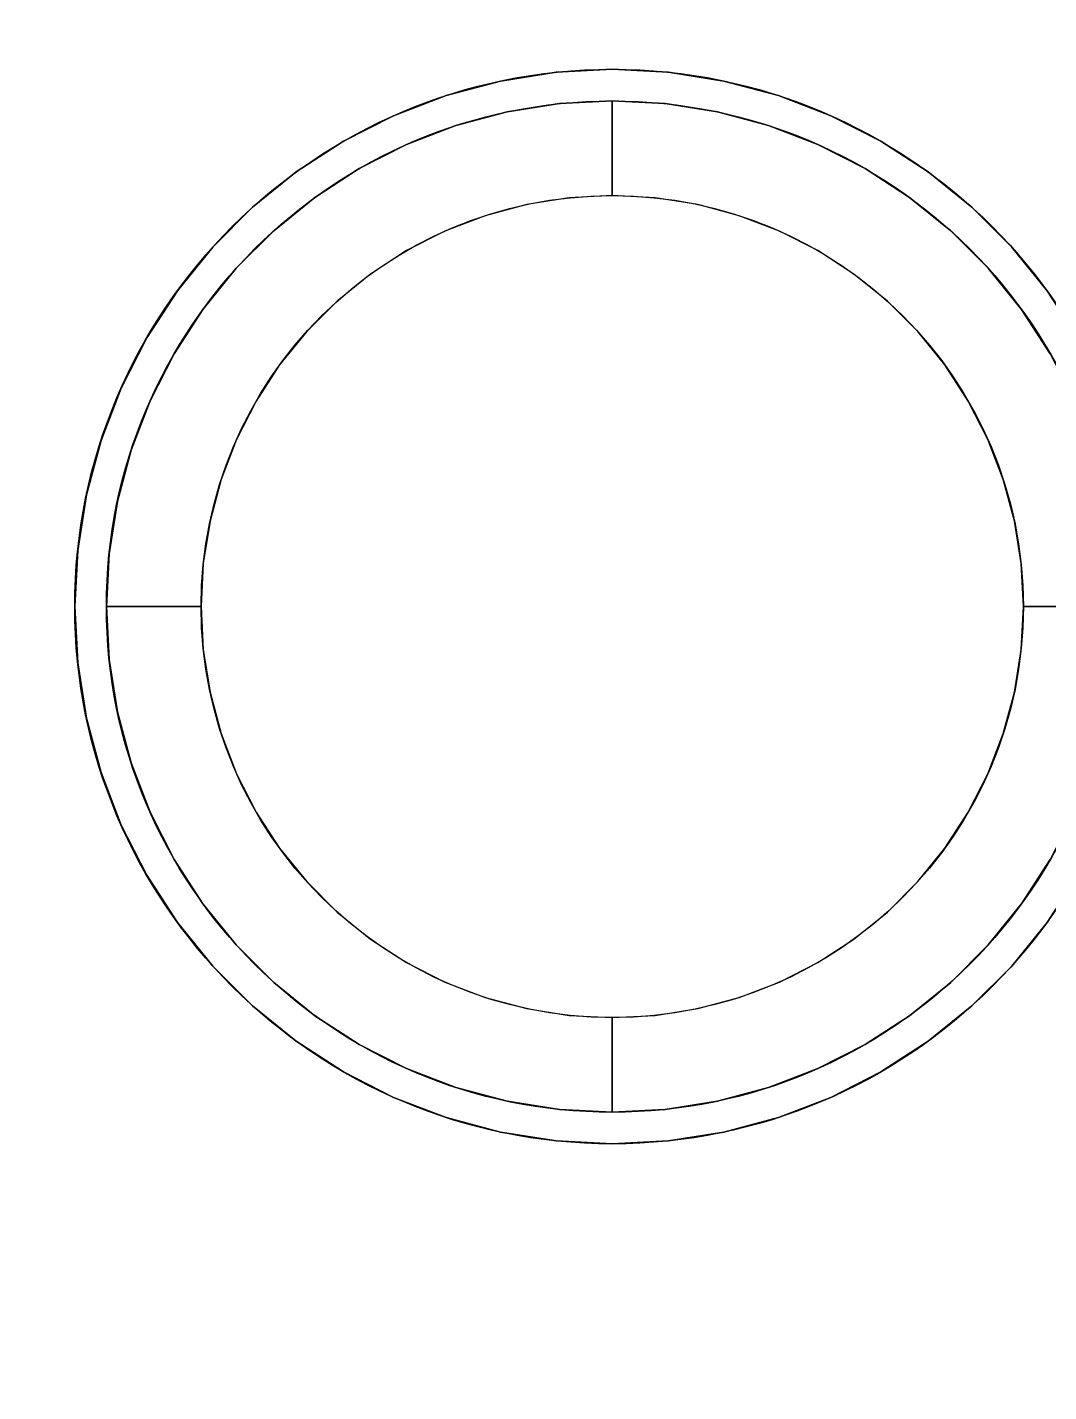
# Model space of a CAD drawing. Extents: x -19 to 904, y -1167 to 74.
# Drawn here: x 462.5 to 624, y -374.2 to -158.4 of the extents above; entities that cross this region are included whole.
import ezdxf

# ---------------------------------------------------------------- set-up
doc = ezdxf.new("R2010")
doc.units = 0
doc.layers.add('PQ_200_3D', color=1, linetype='Continuous')
doc.layers.add('PQ_204_2D', color=7, linetype='Continuous')

msp = doc.modelspace()

# ---------------------------------------------------------------- linework, layer by layer
at = {"layer": 'PQ_200_3D'}
for points in [[(210, -1120), (210, 0), (675, 0), (675, -1120)], [(210, -995, 65), (675, -995, 65), (675, 0, 65), (210, 0, 65)], [(177.5, -520, 1885), (707.5, -520, 1885), (707.5, -50, 1885), (177.5, -50, 1885)], [(538.37, -171.75, 1945), (538.37, -171.75, 1885), (546.64, -170.44, 1885), (546.64, -170.44, 1945)], [(546.64, -170.44, 1945), (546.64, -170.44, 1885), (555, -170, 1885), (555, -170, 1945)], [(555, -170, 1945), (555, -170, 1885), (563.36, -170.44, 1885), (563.36, -170.44, 1945)], [(563.36, -170.44, 1945), (563.36, -170.44, 1885), (571.63, -171.75, 1885), (571.63, -171.75, 1945)], [(530.28, -173.92, 1945), (530.28, -173.92, 1885), (538.37, -171.75, 1885), (538.37, -171.75, 1945)], [(571.63, -171.75, 1945), (571.63, -171.75, 1885), (579.72, -173.92, 1885), (579.72, -173.92, 1945)], [(522.46, -176.92, 1945), (522.46, -176.92, 1885), (530.28, -173.92, 1885), (530.28, -173.92, 1945)], [(579.72, -173.92, 1945), (579.72, -173.92, 1885), (587.54, -176.92, 1885), (587.54, -176.92, 1945)], [(515, -180.72, 1945), (515, -180.72, 1885), (522.46, -176.92, 1885), (522.46, -176.92, 1945)], [(587.54, -176.92, 1945), (587.54, -176.92, 1885), (595, -180.72, 1885), (595, -180.72, 1945)], [(507.98, -185.28, 1945), (507.98, -185.28, 1885), (515, -180.72, 1885), (515, -180.72, 1945)], [(595, -180.72, 1945), (595, -180.72, 1885), (602.02, -185.28, 1885), (602.02, -185.28, 1945)], [(501.47, -190.55, 1945), (501.47, -190.55, 1885), (507.98, -185.28, 1885), (507.98, -185.28, 1945)], [(602.02, -185.28, 1945), (602.02, -185.28, 1885), (608.53, -190.55, 1885), (608.53, -190.55, 1945)], [(495.55, -196.47, 1945), (495.55, -196.47, 1885), (501.47, -190.55, 1885), (501.47, -190.55, 1945)], [(608.53, -190.55, 1945), (608.53, -190.55, 1885), (614.45, -196.47, 1885), (614.45, -196.47, 1945)], [(490.28, -202.98, 1945), (490.28, -202.98, 1885), (495.55, -196.47, 1885), (495.55, -196.47, 1945)], [(614.45, -196.47, 1945), (614.45, -196.47, 1885), (619.72, -202.98, 1885), (619.72, -202.98, 1945)], [(485.72, -210, 1945), (485.72, -210, 1885), (490.28, -202.98, 1885), (490.28, -202.98, 1945)], [(619.72, -202.98, 1945), (619.72, -202.98, 1885), (624.28, -210, 1885), (624.28, -210, 1945)], [(481.92, -217.46, 1945), (481.92, -217.46, 1885), (485.72, -210, 1885), (485.72, -210, 1945)], [(478.92, -225.28, 1945), (478.92, -225.28, 1885), (481.92, -217.46, 1885), (481.92, -217.46, 1945)], [(476.75, -233.37, 1945), (476.75, -233.37, 1885), (478.92, -225.28, 1885), (478.92, -225.28, 1945)], [(475.44, -241.64, 1945), (475.44, -241.64, 1885), (476.75, -233.37, 1885), (476.75, -233.37, 1945)], [(475, -250, 1945), (475, -250, 1885), (475.44, -241.64, 1885), (475.44, -241.64, 1945)], [(475.44, -258.36, 1945), (475.44, -258.36, 1885), (475, -250, 1885), (475, -250, 1945)], [(476.75, -266.63, 1945), (476.75, -266.63, 1885), (475.44, -258.36, 1885), (475.44, -258.36, 1945)], [(478.92, -274.72, 1945), (478.92, -274.72, 1885), (476.75, -266.63, 1885), (476.75, -266.63, 1945)], [(481.92, -282.54, 1945), (481.92, -282.54, 1885), (478.92, -274.72, 1885), (478.92, -274.72, 1945)], [(485.72, -290, 1945), (485.72, -290, 1885), (481.92, -282.54, 1885), (481.92, -282.54, 1945)], [(490.28, -297.02, 1945), (490.28, -297.02, 1885), (485.72, -290, 1885), (485.72, -290, 1945)], [(624.28, -290, 1945), (624.28, -290, 1885), (619.72, -297.02, 1885), (619.72, -297.02, 1945)], [(495.55, -303.53, 1945), (495.55, -303.53, 1885), (490.28, -297.02, 1885), (490.28, -297.02, 1945)], [(619.72, -297.02, 1945), (619.72, -297.02, 1885), (614.45, -303.53, 1885), (614.45, -303.53, 1945)], [(501.47, -309.45, 1945), (501.47, -309.45, 1885), (495.55, -303.53, 1885), (495.55, -303.53, 1945)], [(614.45, -303.53, 1945), (614.45, -303.53, 1885), (608.53, -309.45, 1885), (608.53, -309.45, 1945)], [(507.98, -314.72, 1945), (507.98, -314.72, 1885), (501.47, -309.45, 1885), (501.47, -309.45, 1945)], [(608.53, -309.45, 1945), (608.53, -309.45, 1885), (602.02, -314.72, 1885), (602.02, -314.72, 1945)], [(515, -319.28, 1945), (515, -319.28, 1885), (507.98, -314.72, 1885), (507.98, -314.72, 1945)], [(602.02, -314.72, 1945), (602.02, -314.72, 1885), (595, -319.28, 1885), (595, -319.28, 1945)], [(522.46, -323.08, 1945), (522.46, -323.08, 1885), (515, -319.28, 1885), (515, -319.28, 1945)], [(595, -319.28, 1945), (595, -319.28, 1885), (587.54, -323.08, 1885), (587.54, -323.08, 1945)], [(530.28, -326.08, 1945), (530.28, -326.08, 1885), (522.46, -323.08, 1885), (522.46, -323.08, 1945)], [(587.54, -323.08, 1945), (587.54, -323.08, 1885), (579.72, -326.08, 1885), (579.72, -326.08, 1945)], [(538.37, -328.25, 1945), (538.37, -328.25, 1885), (530.28, -326.08, 1885), (530.28, -326.08, 1945)], [(579.72, -326.08, 1945), (579.72, -326.08, 1885), (571.63, -328.25, 1885), (571.63, -328.25, 1945)], [(546.64, -329.56, 1945), (546.64, -329.56, 1885), (538.37, -328.25, 1885), (538.37, -328.25, 1945)], [(555, -330, 1945), (555, -330, 1885), (546.64, -329.56, 1885), (546.64, -329.56, 1945)], [(563.36, -329.56, 1945), (563.36, -329.56, 1885), (555, -330, 1885), (555, -330, 1945)], [(571.63, -328.25, 1945), (571.63, -328.25, 1885), (563.36, -329.56, 1885), (563.36, -329.56, 1945)]]:
    msp.add_3dface(points, dxfattribs=at)
for points, invisible_edges in [([(177.5, -520, 1625), (707.5, -520, 1625), (707.5, -50, 1625), (177.5, -50, 1625)], 1), ([(538.37, -171.75, 1955), (537.33, -166.86, 1955), (546.12, -165.47, 1955), (546.64, -170.44, 1955)], 15), ([(537.33, -166.86, 1955), (537.33, -166.86, 1945), (546.12, -165.47, 1945), (546.12, -165.47, 1955)], 5), ([(537.33, -166.86, 1945), (538.37, -171.75, 1945), (546.64, -170.44, 1945), (546.12, -165.47, 1945)], 15), ([(546.64, -170.44, 1955), (546.12, -165.47, 1955), (555, -165, 1955), (555, -170, 1955)], 15), ([(546.12, -165.47, 1955), (546.12, -165.47, 1945), (555, -165, 1945), (555, -165, 1955)], 1), ([(546.12, -165.47, 1945), (546.64, -170.44, 1945), (555, -170, 1945), (555, -165, 1945)], 15), ([(555, -170, 1955), (555, -165, 1955), (563.88, -165.47, 1955), (563.36, -170.44, 1955)], 15), ([(555, -165, 1955), (555, -165, 1945), (563.88, -165.47, 1945), (563.88, -165.47, 1955)], 4), ([(555, -165, 1945), (555, -170, 1945), (563.36, -170.44, 1945), (563.88, -165.47, 1945)], 15), ([(563.36, -170.44, 1955), (563.88, -165.47, 1955), (572.67, -166.86, 1955), (571.63, -171.75, 1955)], 15), ([(563.88, -165.47, 1945), (563.36, -170.44, 1945), (571.63, -171.75, 1945), (572.67, -166.86, 1945)], 15), ([(563.88, -165.47, 1955), (563.88, -165.47, 1945), (572.67, -166.86, 1945), (572.67, -166.86, 1955)], 5), ([(530.28, -173.92, 1955), (528.73, -169.16, 1955), (537.33, -166.86, 1955), (538.37, -171.75, 1955)], 15), ([(528.73, -169.16, 1955), (528.73, -169.16, 1945), (537.33, -166.86, 1945), (537.33, -166.86, 1955)], 5), ([(528.73, -169.16, 1945), (530.28, -173.92, 1945), (538.37, -171.75, 1945), (537.33, -166.86, 1945)], 15), ([(571.63, -171.75, 1955), (572.67, -166.86, 1955), (581.27, -169.16, 1955), (579.72, -173.92, 1955)], 15), ([(572.67, -166.86, 1945), (571.63, -171.75, 1945), (579.72, -173.92, 1945), (581.27, -169.16, 1945)], 15), ([(572.67, -166.86, 1955), (572.67, -166.86, 1945), (581.27, -169.16, 1945), (581.27, -169.16, 1955)], 5), ([(522.46, -176.92, 1955), (520.43, -172.35, 1955), (528.73, -169.16, 1955), (530.28, -173.92, 1955)], 15), ([(520.43, -172.35, 1955), (520.43, -172.35, 1945), (528.73, -169.16, 1945), (528.73, -169.16, 1955)], 5), ([(520.43, -172.35, 1945), (522.46, -176.92, 1945), (530.28, -173.92, 1945), (528.73, -169.16, 1945)], 15), ([(541.48, -186.4, 2025), (538.37, -171.75, 1995), (546.64, -170.44, 1995), (548.2, -185.33, 2025)], 5), ([(538.37, -171.75, 1995), (538.37, -171.75, 1955), (546.64, -170.44, 1955), (546.64, -170.44, 1995)], 5), ([(538.37, -171.75, 1885), (555, -250, 1885), (555, -250, 1885), (546.64, -170.44, 1885)], 15), ([(548.2, -185.33, 2025), (546.64, -170.44, 1995), (555, -170, 1995), (555, -184.98, 2025)], 1), ([(546.64, -170.44, 1995), (546.64, -170.44, 1955), (555, -170, 1955), (555, -170, 1995)], 1), ([(546.64, -170.44, 1885), (555, -250, 1885), (555, -250, 1885), (555, -170, 1885)], 15), ([(555, -184.98, 2025), (555, -170, 1995), (563.36, -170.44, 1995), (561.8, -185.33, 2025)], 4), ([(555, -170, 1995), (555, -170, 1955), (563.36, -170.44, 1955), (563.36, -170.44, 1995)], 4), ([(555, -170, 1885), (555, -250, 1885), (555, -250, 1885), (563.36, -170.44, 1885)], 15), ([(563.36, -170.44, 1885), (555, -250, 1885), (555, -250, 1885), (571.63, -171.75, 1885)], 15), ([(561.8, -185.33, 2025), (563.36, -170.44, 1995), (571.63, -171.75, 1995), (568.52, -186.4, 2025)], 5), ([(563.36, -170.44, 1995), (563.36, -170.44, 1955), (571.63, -171.75, 1955), (571.63, -171.75, 1995)], 5), ([(579.72, -173.92, 1955), (581.27, -169.16, 1955), (589.57, -172.35, 1955), (587.54, -176.92, 1955)], 15), ([(581.27, -169.16, 1945), (579.72, -173.92, 1945), (587.54, -176.92, 1945), (589.57, -172.35, 1945)], 15), ([(581.27, -169.16, 1955), (581.27, -169.16, 1945), (589.57, -172.35, 1945), (589.57, -172.35, 1955)], 5), ([(515, -180.72, 1955), (512.5, -176.39, 1955), (520.43, -172.35, 1955), (522.46, -176.92, 1955)], 15), ([(512.5, -176.39, 1955), (512.5, -176.39, 1945), (520.43, -172.35, 1945), (520.43, -172.35, 1955)], 5), ([(512.5, -176.39, 1945), (515, -180.72, 1945), (522.46, -176.92, 1945), (520.43, -172.35, 1945)], 15), ([(534.91, -188.16, 2025), (530.28, -173.92, 1995), (538.37, -171.75, 1995), (541.48, -186.4, 2025)], 5), ([(530.28, -173.92, 1995), (530.28, -173.92, 1955), (538.37, -171.75, 1955), (538.37, -171.75, 1995)], 5), ([(530.28, -173.92, 1885), (555, -250, 1885), (555, -250, 1885), (538.37, -171.75, 1885)], 15), ([(571.63, -171.75, 1885), (555, -250, 1885), (555, -250, 1885), (579.72, -173.92, 1885)], 15), ([(568.52, -186.4, 2025), (571.63, -171.75, 1995), (579.72, -173.92, 1995), (575.09, -188.16, 2025)], 5), ([(571.63, -171.75, 1995), (571.63, -171.75, 1955), (579.72, -173.92, 1955), (579.72, -173.92, 1995)], 5), ([(587.54, -176.92, 1955), (589.57, -172.35, 1955), (597.5, -176.39, 1955), (595, -180.72, 1955)], 15), ([(589.57, -172.35, 1945), (587.54, -176.92, 1945), (595, -180.72, 1945), (597.5, -176.39, 1945)], 15), ([(589.57, -172.35, 1955), (589.57, -172.35, 1945), (597.5, -176.39, 1945), (597.5, -176.39, 1955)], 5), ([(528.55, -190.6, 2025), (522.46, -176.92, 1995), (530.28, -173.92, 1995), (534.91, -188.16, 2025)], 5), ([(522.46, -176.92, 1995), (522.46, -176.92, 1955), (530.28, -173.92, 1955), (530.28, -173.92, 1995)], 5), ([(522.46, -176.92, 1885), (555, -250, 1885), (555, -250, 1885), (530.28, -173.92, 1885)], 15), ([(579.72, -173.92, 1885), (555, -250, 1885), (555, -250, 1885), (587.54, -176.92, 1885)], 15), ([(575.09, -188.16, 2025), (579.72, -173.92, 1995), (587.54, -176.92, 1995), (581.45, -190.6, 2025)], 5), ([(579.72, -173.92, 1995), (579.72, -173.92, 1955), (587.54, -176.92, 1955), (587.54, -176.92, 1995)], 5), ([(507.98, -185.28, 1955), (505.04, -181.23, 1955), (512.5, -176.39, 1955), (515, -180.72, 1955)], 15), ([(505.04, -181.23, 1955), (505.04, -181.23, 1945), (512.5, -176.39, 1945), (512.5, -176.39, 1955)], 5), ([(505.04, -181.23, 1945), (507.98, -185.28, 1945), (515, -180.72, 1945), (512.5, -176.39, 1945)], 15), ([(522.49, -193.69, 2025), (515, -180.72, 1995), (522.46, -176.92, 1995), (528.55, -190.6, 2025)], 5), ([(515, -180.72, 1995), (515, -180.72, 1955), (522.46, -176.92, 1955), (522.46, -176.92, 1995)], 5), ([(515, -180.72, 1885), (555, -250, 1885), (555, -250, 1885), (522.46, -176.92, 1885)], 15), ([(587.54, -176.92, 1885), (555, -250, 1885), (555, -250, 1885), (595, -180.72, 1885)], 15), ([(581.45, -190.6, 2025), (587.54, -176.92, 1995), (595, -180.72, 1995), (587.51, -193.69, 2025)], 5), ([(587.54, -176.92, 1995), (587.54, -176.92, 1955), (595, -180.72, 1955), (595, -180.72, 1995)], 5), ([(595, -180.72, 1955), (597.5, -176.39, 1955), (604.96, -181.23, 1955), (602.02, -185.28, 1955)], 15), ([(597.5, -176.39, 1945), (595, -180.72, 1945), (602.02, -185.28, 1945), (604.96, -181.23, 1945)], 15), ([(597.5, -176.39, 1955), (597.5, -176.39, 1945), (604.96, -181.23, 1945), (604.96, -181.23, 1955)], 5), ([(501.47, -190.55, 1955), (498.12, -186.83, 1955), (505.04, -181.23, 1955), (507.98, -185.28, 1955)], 15), ([(498.12, -186.83, 1955), (498.12, -186.83, 1945), (505.04, -181.23, 1945), (505.04, -181.23, 1955)], 5), ([(498.12, -186.83, 1945), (501.47, -190.55, 1945), (507.98, -185.28, 1945), (505.04, -181.23, 1945)], 15), ([(516.78, -197.4, 2025), (507.98, -185.28, 1995), (515, -180.72, 1995), (522.49, -193.69, 2025)], 5), ([(507.98, -185.28, 1995), (507.98, -185.28, 1955), (515, -180.72, 1955), (515, -180.72, 1995)], 5), ([(507.98, -185.28, 1885), (555, -250, 1885), (555, -250, 1885), (515, -180.72, 1885)], 15), ([(595, -180.72, 1885), (555, -250, 1885), (555, -250, 1885), (602.02, -185.28, 1885)], 15), ([(587.51, -193.69, 2025), (595, -180.72, 1995), (602.02, -185.28, 1995), (593.22, -197.4, 2025)], 5), ([(595, -180.72, 1995), (595, -180.72, 1955), (602.02, -185.28, 1955), (602.02, -185.28, 1995)], 5), ([(602.02, -185.28, 1955), (604.96, -181.23, 1955), (611.88, -186.83, 1955), (608.53, -190.55, 1955)], 15), ([(604.96, -181.23, 1945), (602.02, -185.28, 1945), (608.53, -190.55, 1945), (611.88, -186.83, 1945)], 15), ([(604.96, -181.23, 1955), (604.96, -181.23, 1945), (611.88, -186.83, 1945), (611.88, -186.83, 1955)], 5), ([(511.49, -201.68, 2025), (501.47, -190.55, 1995), (507.98, -185.28, 1995), (516.78, -197.4, 2025)], 5), ([(501.47, -190.55, 1995), (501.47, -190.55, 1955), (507.98, -185.28, 1955), (507.98, -185.28, 1995)], 5), ([(501.47, -190.55, 1885), (555, -250, 1885), (555, -250, 1885), (507.98, -185.28, 1885)], 15), ([(555, -250, 2025), (541.48, -186.4, 2025), (548.2, -185.33, 2025), (555, -250, 2025)], 15), ([(555, -250, 2025), (548.2, -185.33, 2025), (555, -184.98, 2025), (555, -250, 2025)], 15), ([(555, -250, 2025), (555, -184.98, 2025), (561.8, -185.33, 2025), (555, -250, 2025)], 15), ([(602.02, -185.28, 1885), (555, -250, 1885), (555, -250, 1885), (608.53, -190.55, 1885)], 15), ([(555, -250, 2025), (561.8, -185.33, 2025), (568.52, -186.4, 2025), (555, -250, 2025)], 15), ([(593.22, -197.4, 2025), (602.02, -185.28, 1995), (608.53, -190.55, 1995), (598.51, -201.68, 2025)], 5), ([(602.02, -185.28, 1995), (602.02, -185.28, 1955), (608.53, -190.55, 1955), (608.53, -190.55, 1995)], 5), ([(495.55, -196.47, 1955), (491.83, -193.12, 1955), (498.12, -186.83, 1955), (501.47, -190.55, 1955)], 15), ([(491.83, -193.12, 1955), (491.83, -193.12, 1945), (498.12, -186.83, 1945), (498.12, -186.83, 1955)], 5), ([(491.83, -193.12, 1945), (495.55, -196.47, 1945), (501.47, -190.55, 1945), (498.12, -186.83, 1945)], 15), ([(555, -250, 2025), (534.91, -188.16, 2025), (541.48, -186.4, 2025), (555, -250, 2025)], 15), ([(555, -250, 2025), (568.52, -186.4, 2025), (575.09, -188.16, 2025), (555, -250, 2025)], 15), ([(608.53, -190.55, 1955), (611.88, -186.83, 1955), (618.17, -193.12, 1955), (614.45, -196.47, 1955)], 15), ([(611.88, -186.83, 1945), (608.53, -190.55, 1945), (614.45, -196.47, 1945), (618.17, -193.12, 1945)], 15), ([(611.88, -186.83, 1955), (611.88, -186.83, 1945), (618.17, -193.12, 1945), (618.17, -193.12, 1955)], 5), ([(555, -250, 2025), (528.55, -190.6, 2025), (534.91, -188.16, 2025), (555, -250, 2025)], 15), ([(555, -250, 2025), (575.09, -188.16, 2025), (581.45, -190.6, 2025), (555, -250, 2025)], 15), ([(506.68, -206.49, 2025), (495.55, -196.47, 1995), (501.47, -190.55, 1995), (511.49, -201.68, 2025)], 5), ([(495.55, -196.47, 1995), (495.55, -196.47, 1955), (501.47, -190.55, 1955), (501.47, -190.55, 1995)], 5), ([(495.55, -196.47, 1885), (555, -250, 1885), (555, -250, 1885), (501.47, -190.55, 1885)], 15), ([(555, -250, 2025), (522.49, -193.69, 2025), (528.55, -190.6, 2025), (555, -250, 2025)], 15), ([(608.53, -190.55, 1885), (555, -250, 1885), (555, -250, 1885), (614.45, -196.47, 1885)], 15), ([(555, -250, 2025), (581.45, -190.6, 2025), (587.51, -193.69, 2025), (555, -250, 2025)], 15), ([(598.51, -201.68, 2025), (608.53, -190.55, 1995), (614.45, -196.47, 1995), (603.32, -206.49, 2025)], 5), ([(608.53, -190.55, 1995), (608.53, -190.55, 1955), (614.45, -196.47, 1955), (614.45, -196.47, 1995)], 5), ([(490.28, -202.98, 1955), (486.23, -200.04, 1955), (491.83, -193.12, 1955), (495.55, -196.47, 1955)], 15), ([(486.23, -200.04, 1955), (486.23, -200.04, 1945), (491.83, -193.12, 1945), (491.83, -193.12, 1955)], 5), ([(486.23, -200.04, 1945), (490.28, -202.98, 1945), (495.55, -196.47, 1945), (491.83, -193.12, 1945)], 15), ([(555, -250, 2025), (516.78, -197.4, 2025), (522.49, -193.69, 2025), (555, -250, 2025)], 15), ([(555, -250, 2025), (587.51, -193.69, 2025), (593.22, -197.4, 2025), (555, -250, 2025)], 15), ([(614.45, -196.47, 1955), (618.17, -193.12, 1955), (623.77, -200.04, 1955), (619.72, -202.98, 1955)], 15), ([(618.17, -193.12, 1945), (614.45, -196.47, 1945), (619.72, -202.98, 1945), (623.77, -200.04, 1945)], 15), ([(618.17, -193.12, 1955), (618.17, -193.12, 1945), (623.77, -200.04, 1945), (623.77, -200.04, 1955)], 5), ([(502.4, -211.78, 2025), (490.28, -202.98, 1995), (495.55, -196.47, 1995), (506.68, -206.49, 2025)], 5), ([(490.28, -202.98, 1995), (490.28, -202.98, 1955), (495.55, -196.47, 1955), (495.55, -196.47, 1995)], 5), ([(490.28, -202.98, 1885), (555, -250, 1885), (555, -250, 1885), (495.55, -196.47, 1885)], 15), ([(555, -250, 2025), (511.49, -201.68, 2025), (516.78, -197.4, 2025), (555, -250, 2025)], 15), ([(614.45, -196.47, 1885), (555, -250, 1885), (555, -250, 1885), (619.72, -202.98, 1885)], 15), ([(555, -250, 2025), (593.22, -197.4, 2025), (598.51, -201.68, 2025), (555, -250, 2025)], 15), ([(603.32, -206.49, 2025), (614.45, -196.47, 1995), (619.72, -202.98, 1995), (607.6, -211.78, 2025)], 5), ([(614.45, -196.47, 1995), (614.45, -196.47, 1955), (619.72, -202.98, 1955), (619.72, -202.98, 1995)], 5), ([(485.72, -210, 1955), (481.39, -207.5, 1955), (486.23, -200.04, 1955), (490.28, -202.98, 1955)], 15), ([(481.39, -207.5, 1955), (481.39, -207.5, 1945), (486.23, -200.04, 1945), (486.23, -200.04, 1955)], 5), ([(481.39, -207.5, 1945), (485.72, -210, 1945), (490.28, -202.98, 1945), (486.23, -200.04, 1945)], 15), ([(619.72, -202.98, 1955), (623.77, -200.04, 1955), (628.61, -207.5, 1955), (624.28, -210, 1955)], 15), ([(623.77, -200.04, 1945), (619.72, -202.98, 1945), (624.28, -210, 1945), (628.61, -207.5, 1945)], 15), ([(623.77, -200.04, 1955), (623.77, -200.04, 1945), (628.61, -207.5, 1945), (628.61, -207.5, 1955)], 5), ([(555, -250, 2025), (506.68, -206.49, 2025), (511.49, -201.68, 2025), (555, -250, 2025)], 15), ([(555, -250, 2025), (598.51, -201.68, 2025), (603.32, -206.49, 2025), (555, -250, 2025)], 15), ([(498.69, -217.49, 2025), (485.72, -210, 1995), (490.28, -202.98, 1995), (502.4, -211.78, 2025)], 5), ([(485.72, -210, 1995), (485.72, -210, 1955), (490.28, -202.98, 1955), (490.28, -202.98, 1995)], 5), ([(485.72, -210, 1885), (555, -250, 1885), (555, -250, 1885), (490.28, -202.98, 1885)], 15), ([(619.72, -202.98, 1885), (555, -250, 1885), (555, -250, 1885), (624.28, -210, 1885)], 15), ([(607.6, -211.78, 2025), (619.72, -202.98, 1995), (624.28, -210, 1995), (611.31, -217.49, 2025)], 5), ([(619.72, -202.98, 1995), (619.72, -202.98, 1955), (624.28, -210, 1955), (624.28, -210, 1995)], 5), ([(555, -250, 2025), (502.4, -211.78, 2025), (506.68, -206.49, 2025), (555, -250, 2025)], 15), ([(555, -250, 2025), (603.32, -206.49, 2025), (607.6, -211.78, 2025), (555, -250, 2025)], 15), ([(481.92, -217.46, 1955), (477.35, -215.43, 1955), (481.39, -207.5, 1955), (485.72, -210, 1955)], 15), ([(477.35, -215.43, 1955), (477.35, -215.43, 1945), (481.39, -207.5, 1945), (481.39, -207.5, 1955)], 5), ([(477.35, -215.43, 1945), (481.92, -217.46, 1945), (485.72, -210, 1945), (481.39, -207.5, 1945)], 15), ([(495.6, -223.55, 2025), (481.92, -217.46, 1995), (485.72, -210, 1995), (498.69, -217.49, 2025)], 5), ([(481.92, -217.46, 1995), (481.92, -217.46, 1955), (485.72, -210, 1955), (485.72, -210, 1995)], 5), ([(481.92, -217.46, 1885), (555, -250, 1885), (555, -250, 1885), (485.72, -210, 1885)], 15), ([(624.28, -210, 1885), (555, -250, 1885), (555, -250, 1885), (628.08, -217.46, 1885)], 15), ([(611.31, -217.49, 2025), (624.28, -210, 1995), (628.08, -217.46, 1995), (614.4, -223.55, 2025)], 5), ([(555, -250, 2025), (498.69, -217.49, 2025), (502.4, -211.78, 2025), (555, -250, 2025)], 15), ([(555, -250, 2025), (607.6, -211.78, 2025), (611.31, -217.49, 2025), (555, -250, 2025)], 15), ([(478.92, -225.28, 1955), (474.16, -223.73, 1955), (477.35, -215.43, 1955), (481.92, -217.46, 1955)], 15), ([(474.16, -223.73, 1955), (474.16, -223.73, 1945), (477.35, -215.43, 1945), (477.35, -215.43, 1955)], 5), ([(474.16, -223.73, 1945), (478.92, -225.28, 1945), (481.92, -217.46, 1945), (477.35, -215.43, 1945)], 15), ([(493.16, -229.91, 2025), (478.92, -225.28, 1995), (481.92, -217.46, 1995), (495.6, -223.55, 2025)], 5), ([(478.92, -225.28, 1995), (478.92, -225.28, 1955), (481.92, -217.46, 1955), (481.92, -217.46, 1995)], 5), ([(478.92, -225.28, 1885), (555, -250, 1885), (555, -250, 1885), (481.92, -217.46, 1885)], 15), ([(555, -250, 2025), (495.6, -223.55, 2025), (498.69, -217.49, 2025), (555, -250, 2025)], 15), ([(628.08, -217.46, 1885), (555, -250, 1885), (555, -250, 1885), (631.08, -225.28, 1885)], 15), ([(555, -250, 2025), (611.31, -217.49, 2025), (614.4, -223.55, 2025), (555, -250, 2025)], 15), ([(614.4, -223.55, 2025), (628.08, -217.46, 1995), (631.08, -225.28, 1995), (616.84, -229.91, 2025)], 5), ([(476.75, -233.37, 1955), (471.86, -232.33, 1955), (474.16, -223.73, 1955), (478.92, -225.28, 1955)], 15), ([(471.86, -232.33, 1955), (471.86, -232.33, 1945), (474.16, -223.73, 1945), (474.16, -223.73, 1955)], 5), ([(471.86, -232.33, 1945), (476.75, -233.37, 1945), (478.92, -225.28, 1945), (474.16, -223.73, 1945)], 15), ([(555, -250, 2025), (493.16, -229.91, 2025), (495.6, -223.55, 2025), (555, -250, 2025)], 15), ([(555, -250, 2025), (614.4, -223.55, 2025), (616.84, -229.91, 2025), (555, -250, 2025)], 15), ([(491.4, -236.48, 2025), (476.75, -233.37, 1995), (478.92, -225.28, 1995), (493.16, -229.91, 2025)], 5), ([(476.75, -233.37, 1995), (476.75, -233.37, 1955), (478.92, -225.28, 1955), (478.92, -225.28, 1995)], 5), ([(476.75, -233.37, 1885), (555, -250, 1885), (555, -250, 1885), (478.92, -225.28, 1885)], 15), ([(631.08, -225.28, 1885), (555, -250, 1885), (555, -250, 1885), (633.25, -233.37, 1885)], 15), ([(616.84, -229.91, 2025), (631.08, -225.28, 1995), (633.25, -233.37, 1995), (618.6, -236.48, 2025)], 5), ([(555, -250, 2025), (491.4, -236.48, 2025), (493.16, -229.91, 2025), (555, -250, 2025)], 15), ([(555, -250, 2025), (616.84, -229.91, 2025), (618.6, -236.48, 2025), (555, -250, 2025)], 15), ([(475.44, -241.64, 1955), (470.47, -241.12, 1955), (471.86, -232.33, 1955), (476.75, -233.37, 1955)], 15), ([(470.47, -241.12, 1955), (470.47, -241.12, 1945), (471.86, -232.33, 1945), (471.86, -232.33, 1955)], 5), ([(470.47, -241.12, 1945), (475.44, -241.64, 1945), (476.75, -233.37, 1945), (471.86, -232.33, 1945)], 15), ([(490.33, -243.2, 2025), (475.44, -241.64, 1995), (476.75, -233.37, 1995), (491.4, -236.48, 2025)], 5), ([(475.44, -241.64, 1995), (475.44, -241.64, 1955), (476.75, -233.37, 1955), (476.75, -233.37, 1995)], 5), ([(475.44, -241.64, 1885), (555, -250, 1885), (555, -250, 1885), (476.75, -233.37, 1885)], 15), ([(633.25, -233.37, 1885), (555, -250, 1885), (555, -250, 1885), (634.56, -241.64, 1885)], 15), ([(618.6, -236.48, 2025), (633.25, -233.37, 1995), (634.56, -241.64, 1995), (619.67, -243.2, 2025)], 5), ([(555, -250, 2025), (490.33, -243.2, 2025), (491.4, -236.48, 2025), (555, -250, 2025)], 15), ([(555, -250, 2025), (618.6, -236.48, 2025), (619.67, -243.2, 2025), (555, -250, 2025)], 15), ([(475, -250, 1955), (470, -250, 1955), (470.47, -241.12, 1955), (475.44, -241.64, 1955)], 15), ([(470, -250, 1955), (470, -250, 1945), (470.47, -241.12, 1945), (470.47, -241.12, 1955)], 4), ([(470, -250, 1945), (475, -250, 1945), (475.44, -241.64, 1945), (470.47, -241.12, 1945)], 15), ([(489.98, -250, 2025), (475, -250, 1995), (475.44, -241.64, 1995), (490.33, -243.2, 2025)], 4), ([(475, -250, 1995), (475, -250, 1955), (475.44, -241.64, 1955), (475.44, -241.64, 1995)], 4), ([(475, -250, 1885), (555, -250, 1885), (555, -250, 1885), (475.44, -241.64, 1885)], 15), ([(634.56, -241.64, 1885), (555, -250, 1885), (555, -250, 1885), (635, -250, 1885)], 15), ([(619.67, -243.2, 2025), (634.56, -241.64, 1995), (635, -250, 1995), (620.02, -250, 2025)], 1), ([(555, -250, 2025), (489.98, -250, 2025), (490.33, -243.2, 2025), (555, -250, 2025)], 15), ([(555, -250, 2025), (619.67, -243.2, 2025), (620.02, -250, 2025), (555, -250, 2025)], 15), ([(475.44, -258.36, 1955), (470.47, -258.88, 1955), (470, -250, 1955), (475, -250, 1955)], 15), ([(470.47, -258.88, 1955), (470.47, -258.88, 1945), (470, -250, 1945), (470, -250, 1955)], 1), ([(470.47, -258.88, 1945), (475.44, -258.36, 1945), (475, -250, 1945), (470, -250, 1945)], 15), ([(490.33, -256.8, 2025), (475.44, -258.36, 1995), (475, -250, 1995), (489.98, -250, 2025)], 1), ([(475.44, -258.36, 1995), (475.44, -258.36, 1955), (475, -250, 1955), (475, -250, 1995)], 1), ([(475.44, -258.36, 1885), (555, -250, 1885), (555, -250, 1885), (475, -250, 1885)], 15), ([(476.75, -266.63, 1885), (555, -250, 1885), (555, -250, 1885), (475.44, -258.36, 1885)], 15), ([(478.92, -274.72, 1885), (555, -250, 1885), (555, -250, 1885), (476.75, -266.63, 1885)], 15), ([(481.92, -282.54, 1885), (555, -250, 1885), (555, -250, 1885), (478.92, -274.72, 1885)], 15), ([(485.72, -290, 1885), (555, -250, 1885), (555, -250, 1885), (481.92, -282.54, 1885)], 15), ([(490.28, -297.02, 1885), (555, -250, 1885), (555, -250, 1885), (485.72, -290, 1885)], 15), ([(555, -250, 2025), (490.33, -256.8, 2025), (489.98, -250, 2025), (555, -250, 2025)], 15), ([(495.55, -303.53, 1885), (555, -250, 1885), (555, -250, 1885), (490.28, -297.02, 1885)], 15), ([(555, -250, 2025), (491.4, -263.52, 2025), (490.33, -256.8, 2025), (555, -250, 2025)], 15), ([(555, -250, 2025), (493.16, -270.09, 2025), (491.4, -263.52, 2025), (555, -250, 2025)], 15), ([(555, -250, 2025), (495.6, -276.45, 2025), (493.16, -270.09, 2025), (555, -250, 2025)], 15), ([(501.47, -309.45, 1885), (555, -250, 1885), (555, -250, 1885), (495.55, -303.53, 1885)], 15), ([(555, -250, 2025), (498.69, -282.51, 2025), (495.6, -276.45, 2025), (555, -250, 2025)], 15), ([(555, -250, 2025), (502.4, -288.22, 2025), (498.69, -282.51, 2025), (555, -250, 2025)], 15), ([(507.98, -314.72, 1885), (555, -250, 1885), (555, -250, 1885), (501.47, -309.45, 1885)], 15), ([(555, -250, 2025), (506.68, -293.51, 2025), (502.4, -288.22, 2025), (555, -250, 2025)], 15), ([(555, -250, 2025), (511.49, -298.32, 2025), (506.68, -293.51, 2025), (555, -250, 2025)], 15), ([(515, -319.28, 1885), (555, -250, 1885), (555, -250, 1885), (507.98, -314.72, 1885)], 15), ([(555, -250, 2025), (516.78, -302.6, 2025), (511.49, -298.32, 2025), (555, -250, 2025)], 15), ([(522.46, -323.08, 1885), (555, -250, 1885), (555, -250, 1885), (515, -319.28, 1885)], 15), ([(555, -250, 2025), (522.49, -306.31, 2025), (516.78, -302.6, 2025), (555, -250, 2025)], 15), ([(530.28, -326.08, 1885), (555, -250, 1885), (555, -250, 1885), (522.46, -323.08, 1885)], 15), ([(555, -250, 2025), (528.55, -309.4, 2025), (522.49, -306.31, 2025), (555, -250, 2025)], 15), ([(555, -250, 2025), (534.91, -311.84, 2025), (528.55, -309.4, 2025), (555, -250, 2025)], 15), ([(538.37, -328.25, 1885), (555, -250, 1885), (555, -250, 1885), (530.28, -326.08, 1885)], 15), ([(555, -250, 2025), (541.48, -313.6, 2025), (534.91, -311.84, 2025), (555, -250, 2025)], 15), ([(546.64, -329.56, 1885), (555, -250, 1885), (555, -250, 1885), (538.37, -328.25, 1885)], 15), ([(555, -250, 2025), (548.2, -314.67, 2025), (541.48, -313.6, 2025), (555, -250, 2025)], 15), ([(555, -330, 1885), (555, -250, 1885), (555, -250, 1885), (546.64, -329.56, 1885)], 15), ([(555, -250, 2025), (555, -315.02, 2025), (548.2, -314.67, 2025), (555, -250, 2025)], 15), ([(555, -250, 2025), (620.02, -250, 2025), (619.67, -256.8, 2025), (555, -250, 2025)], 15), ([(635, -250, 1885), (555, -250, 1885), (555, -250, 1885), (634.56, -258.36, 1885)], 15), ([(555, -250, 2025), (619.67, -256.8, 2025), (618.6, -263.52, 2025), (555, -250, 2025)], 15), ([(634.56, -258.36, 1885), (555, -250, 1885), (555, -250, 1885), (633.25, -266.63, 1885)], 15), ([(555, -250, 2025), (618.6, -263.52, 2025), (616.84, -270.09, 2025), (555, -250, 2025)], 15), ([(633.25, -266.63, 1885), (555, -250, 1885), (555, -250, 1885), (631.08, -274.72, 1885)], 15), ([(555, -250, 2025), (616.84, -270.09, 2025), (614.4, -276.45, 2025), (555, -250, 2025)], 15), ([(631.08, -274.72, 1885), (555, -250, 1885), (555, -250, 1885), (628.08, -282.54, 1885)], 15), ([(555, -250, 2025), (614.4, -276.45, 2025), (611.31, -282.51, 2025), (555, -250, 2025)], 15), ([(628.08, -282.54, 1885), (555, -250, 1885), (555, -250, 1885), (624.28, -290, 1885)], 15), ([(555, -250, 2025), (611.31, -282.51, 2025), (607.6, -288.22, 2025), (555, -250, 2025)], 15), ([(624.28, -290, 1885), (555, -250, 1885), (555, -250, 1885), (619.72, -297.02, 1885)], 15), ([(555, -250, 2025), (607.6, -288.22, 2025), (603.32, -293.51, 2025), (555, -250, 2025)], 15), ([(619.72, -297.02, 1885), (555, -250, 1885), (555, -250, 1885), (614.45, -303.53, 1885)], 15), ([(555, -250, 2025), (603.32, -293.51, 2025), (598.51, -298.32, 2025), (555, -250, 2025)], 15), ([(614.45, -303.53, 1885), (555, -250, 1885), (555, -250, 1885), (608.53, -309.45, 1885)], 15), ([(555, -250, 2025), (598.51, -298.32, 2025), (593.22, -302.6, 2025), (555, -250, 2025)], 15), ([(608.53, -309.45, 1885), (555, -250, 1885), (555, -250, 1885), (602.02, -314.72, 1885)], 15), ([(555, -250, 2025), (593.22, -302.6, 2025), (587.51, -306.31, 2025), (555, -250, 2025)], 15), ([(602.02, -314.72, 1885), (555, -250, 1885), (555, -250, 1885), (595, -319.28, 1885)], 15), ([(555, -250, 2025), (587.51, -306.31, 2025), (581.45, -309.4, 2025), (555, -250, 2025)], 15), ([(595, -319.28, 1885), (555, -250, 1885), (555, -250, 1885), (587.54, -323.08, 1885)], 15), ([(555, -250, 2025), (581.45, -309.4, 2025), (575.09, -311.84, 2025), (555, -250, 2025)], 15), ([(587.54, -323.08, 1885), (555, -250, 1885), (555, -250, 1885), (579.72, -326.08, 1885)], 15), ([(555, -250, 2025), (575.09, -311.84, 2025), (568.52, -313.6, 2025), (555, -250, 2025)], 15), ([(579.72, -326.08, 1885), (555, -250, 1885), (555, -250, 1885), (571.63, -328.25, 1885)], 15), ([(555, -250, 2025), (568.52, -313.6, 2025), (561.8, -314.67, 2025), (555, -250, 2025)], 15), ([(571.63, -328.25, 1885), (555, -250, 1885), (555, -250, 1885), (563.36, -329.56, 1885)], 15), ([(555, -250, 2025), (561.8, -314.67, 2025), (555, -315.02, 2025), (555, -250, 2025)], 15), ([(563.36, -329.56, 1885), (555, -250, 1885), (555, -250, 1885), (555, -330, 1885)], 15), ([(620.02, -250, 2025), (635, -250, 1995), (634.56, -258.36, 1995), (619.67, -256.8, 2025)], 4), ([(491.4, -263.52, 2025), (476.75, -266.63, 1995), (475.44, -258.36, 1995), (490.33, -256.8, 2025)], 5), ([(619.67, -256.8, 2025), (634.56, -258.36, 1995), (633.25, -266.63, 1995), (618.6, -263.52, 2025)], 5), ([(476.75, -266.63, 1955), (471.86, -267.67, 1955), (470.47, -258.88, 1955), (475.44, -258.36, 1955)], 15), ([(471.86, -267.67, 1945), (476.75, -266.63, 1945), (475.44, -258.36, 1945), (470.47, -258.88, 1945)], 15), ([(471.86, -267.67, 1955), (471.86, -267.67, 1945), (470.47, -258.88, 1945), (470.47, -258.88, 1955)], 5), ([(476.75, -266.63, 1995), (476.75, -266.63, 1955), (475.44, -258.36, 1955), (475.44, -258.36, 1995)], 5), ([(493.16, -270.09, 2025), (478.92, -274.72, 1995), (476.75, -266.63, 1995), (491.4, -263.52, 2025)], 5), ([(618.6, -263.52, 2025), (633.25, -266.63, 1995), (631.08, -274.72, 1995), (616.84, -270.09, 2025)], 5), ([(478.92, -274.72, 1955), (474.16, -276.27, 1955), (471.86, -267.67, 1955), (476.75, -266.63, 1955)], 15), ([(474.16, -276.27, 1945), (478.92, -274.72, 1945), (476.75, -266.63, 1945), (471.86, -267.67, 1945)], 15), ([(478.92, -274.72, 1995), (478.92, -274.72, 1955), (476.75, -266.63, 1955), (476.75, -266.63, 1995)], 5), ([(474.16, -276.27, 1955), (474.16, -276.27, 1945), (471.86, -267.67, 1945), (471.86, -267.67, 1955)], 5), ([(495.6, -276.45, 2025), (481.92, -282.54, 1995), (478.92, -274.72, 1995), (493.16, -270.09, 2025)], 5), ([(616.84, -270.09, 2025), (631.08, -274.72, 1995), (628.08, -282.54, 1995), (614.4, -276.45, 2025)], 5), ([(481.92, -282.54, 1955), (477.35, -284.57, 1955), (474.16, -276.27, 1955), (478.92, -274.72, 1955)], 15), ([(477.35, -284.57, 1945), (481.92, -282.54, 1945), (478.92, -274.72, 1945), (474.16, -276.27, 1945)], 15), ([(477.35, -284.57, 1955), (477.35, -284.57, 1945), (474.16, -276.27, 1945), (474.16, -276.27, 1955)], 5), ([(481.92, -282.54, 1995), (481.92, -282.54, 1955), (478.92, -274.72, 1955), (478.92, -274.72, 1995)], 5), ([(498.69, -282.51, 2025), (485.72, -290, 1995), (481.92, -282.54, 1995), (495.6, -276.45, 2025)], 5), ([(614.4, -276.45, 2025), (628.08, -282.54, 1995), (624.28, -290, 1995), (611.31, -282.51, 2025)], 5), ([(485.72, -290, 1955), (481.39, -292.5, 1955), (477.35, -284.57, 1955), (481.92, -282.54, 1955)], 15), ([(481.39, -292.5, 1945), (485.72, -290, 1945), (481.92, -282.54, 1945), (477.35, -284.57, 1945)], 15), ([(485.72, -290, 1995), (485.72, -290, 1955), (481.92, -282.54, 1955), (481.92, -282.54, 1995)], 5), ([(502.4, -288.22, 2025), (490.28, -297.02, 1995), (485.72, -290, 1995), (498.69, -282.51, 2025)], 5), ([(611.31, -282.51, 2025), (624.28, -290, 1995), (619.72, -297.02, 1995), (607.6, -288.22, 2025)], 5), ([(481.39, -292.5, 1955), (481.39, -292.5, 1945), (477.35, -284.57, 1945), (477.35, -284.57, 1955)], 5), ([(506.68, -293.51, 2025), (495.55, -303.53, 1995), (490.28, -297.02, 1995), (502.4, -288.22, 2025)], 5), ([(607.6, -288.22, 2025), (619.72, -297.02, 1995), (614.45, -303.53, 1995), (603.32, -293.51, 2025)], 5), ([(490.28, -297.02, 1955), (486.23, -299.96, 1955), (481.39, -292.5, 1955), (485.72, -290, 1955)], 15), ([(486.23, -299.96, 1945), (490.28, -297.02, 1945), (485.72, -290, 1945), (481.39, -292.5, 1945)], 15), ([(490.28, -297.02, 1995), (490.28, -297.02, 1955), (485.72, -290, 1955), (485.72, -290, 1995)], 5), ([(624.28, -290, 1995), (624.28, -290, 1955), (619.72, -297.02, 1955), (619.72, -297.02, 1995)], 5), ([(624.28, -290, 1955), (628.61, -292.5, 1955), (623.77, -299.96, 1955), (619.72, -297.02, 1955)], 15), ([(628.61, -292.5, 1945), (624.28, -290, 1945), (619.72, -297.02, 1945), (623.77, -299.96, 1945)], 15), ([(486.23, -299.96, 1955), (486.23, -299.96, 1945), (481.39, -292.5, 1945), (481.39, -292.5, 1955)], 5), ([(511.49, -298.32, 2025), (501.47, -309.45, 1995), (495.55, -303.53, 1995), (506.68, -293.51, 2025)], 5), ([(603.32, -293.51, 2025), (614.45, -303.53, 1995), (608.53, -309.45, 1995), (598.51, -298.32, 2025)], 5), ([(628.61, -292.5, 1955), (628.61, -292.5, 1945), (623.77, -299.96, 1945), (623.77, -299.96, 1955)], 5), ([(495.55, -303.53, 1955), (491.83, -306.88, 1955), (486.23, -299.96, 1955), (490.28, -297.02, 1955)], 15), ([(491.83, -306.88, 1945), (495.55, -303.53, 1945), (490.28, -297.02, 1945), (486.23, -299.96, 1945)], 15), ([(495.55, -303.53, 1995), (495.55, -303.53, 1955), (490.28, -297.02, 1955), (490.28, -297.02, 1995)], 5), ([(619.72, -297.02, 1995), (619.72, -297.02, 1955), (614.45, -303.53, 1955), (614.45, -303.53, 1995)], 5), ([(619.72, -297.02, 1955), (623.77, -299.96, 1955), (618.17, -306.88, 1955), (614.45, -303.53, 1955)], 15), ([(623.77, -299.96, 1945), (619.72, -297.02, 1945), (614.45, -303.53, 1945), (618.17, -306.88, 1945)], 15), ([(491.83, -306.88, 1955), (491.83, -306.88, 1945), (486.23, -299.96, 1945), (486.23, -299.96, 1955)], 5), ([(516.78, -302.6, 2025), (507.98, -314.72, 1995), (501.47, -309.45, 1995), (511.49, -298.32, 2025)], 5), ([(598.51, -298.32, 2025), (608.53, -309.45, 1995), (602.02, -314.72, 1995), (593.22, -302.6, 2025)], 5), ([(623.77, -299.96, 1955), (623.77, -299.96, 1945), (618.17, -306.88, 1945), (618.17, -306.88, 1955)], 5), ([(501.47, -309.45, 1955), (498.12, -313.17, 1955), (491.83, -306.88, 1955), (495.55, -303.53, 1955)], 15), ([(498.12, -313.17, 1945), (501.47, -309.45, 1945), (495.55, -303.53, 1945), (491.83, -306.88, 1945)], 15), ([(501.47, -309.45, 1995), (501.47, -309.45, 1955), (495.55, -303.53, 1955), (495.55, -303.53, 1995)], 5), ([(522.49, -306.31, 2025), (515, -319.28, 1995), (507.98, -314.72, 1995), (516.78, -302.6, 2025)], 5), ([(593.22, -302.6, 2025), (602.02, -314.72, 1995), (595, -319.28, 1995), (587.51, -306.31, 2025)], 5), ([(614.45, -303.53, 1995), (614.45, -303.53, 1955), (608.53, -309.45, 1955), (608.53, -309.45, 1995)], 5), ([(614.45, -303.53, 1955), (618.17, -306.88, 1955), (611.88, -313.17, 1955), (608.53, -309.45, 1955)], 15), ([(618.17, -306.88, 1945), (614.45, -303.53, 1945), (608.53, -309.45, 1945), (611.88, -313.17, 1945)], 15), ([(528.55, -309.4, 2025), (522.46, -323.08, 1995), (515, -319.28, 1995), (522.49, -306.31, 2025)], 5), ([(587.51, -306.31, 2025), (595, -319.28, 1995), (587.54, -323.08, 1995), (581.45, -309.4, 2025)], 5), ([(498.12, -313.17, 1955), (498.12, -313.17, 1945), (491.83, -306.88, 1945), (491.83, -306.88, 1955)], 5), ([(618.17, -306.88, 1955), (618.17, -306.88, 1945), (611.88, -313.17, 1945), (611.88, -313.17, 1955)], 5), ([(507.98, -314.72, 1955), (505.04, -318.77, 1955), (498.12, -313.17, 1955), (501.47, -309.45, 1955)], 15), ([(505.04, -318.77, 1945), (507.98, -314.72, 1945), (501.47, -309.45, 1945), (498.12, -313.17, 1945)], 15), ([(507.98, -314.72, 1995), (507.98, -314.72, 1955), (501.47, -309.45, 1955), (501.47, -309.45, 1995)], 5), ([(534.91, -311.84, 2025), (530.28, -326.08, 1995), (522.46, -323.08, 1995), (528.55, -309.4, 2025)], 5), ([(581.45, -309.4, 2025), (587.54, -323.08, 1995), (579.72, -326.08, 1995), (575.09, -311.84, 2025)], 5), ([(608.53, -309.45, 1995), (608.53, -309.45, 1955), (602.02, -314.72, 1955), (602.02, -314.72, 1995)], 5), ([(608.53, -309.45, 1955), (611.88, -313.17, 1955), (604.96, -318.77, 1955), (602.02, -314.72, 1955)], 15), ([(611.88, -313.17, 1945), (608.53, -309.45, 1945), (602.02, -314.72, 1945), (604.96, -318.77, 1945)], 15), ([(541.48, -313.6, 2025), (538.37, -328.25, 1995), (530.28, -326.08, 1995), (534.91, -311.84, 2025)], 5), ([(575.09, -311.84, 2025), (579.72, -326.08, 1995), (571.63, -328.25, 1995), (568.52, -313.6, 2025)], 5), ([(505.04, -318.77, 1955), (505.04, -318.77, 1945), (498.12, -313.17, 1945), (498.12, -313.17, 1955)], 5), ([(515, -319.28, 1955), (512.5, -323.61, 1955), (505.04, -318.77, 1955), (507.98, -314.72, 1955)], 15), ([(512.5, -323.61, 1945), (515, -319.28, 1945), (507.98, -314.72, 1945), (505.04, -318.77, 1945)], 15), ([(515, -319.28, 1995), (515, -319.28, 1955), (507.98, -314.72, 1955), (507.98, -314.72, 1995)], 5), ([(548.2, -314.67, 2025), (546.64, -329.56, 1995), (538.37, -328.25, 1995), (541.48, -313.6, 2025)], 5), ([(555, -315.02, 2025), (555, -330, 1995), (546.64, -329.56, 1995), (548.2, -314.67, 2025)], 4), ([(561.8, -314.67, 2025), (563.36, -329.56, 1995), (555, -330, 1995), (555, -315.02, 2025)], 1), ([(568.52, -313.6, 2025), (571.63, -328.25, 1995), (563.36, -329.56, 1995), (561.8, -314.67, 2025)], 5), ([(602.02, -314.72, 1995), (602.02, -314.72, 1955), (595, -319.28, 1955), (595, -319.28, 1995)], 5), ([(602.02, -314.72, 1955), (604.96, -318.77, 1955), (597.5, -323.61, 1955), (595, -319.28, 1955)], 15), ([(604.96, -318.77, 1945), (602.02, -314.72, 1945), (595, -319.28, 1945), (597.5, -323.61, 1945)], 15), ([(611.88, -313.17, 1955), (611.88, -313.17, 1945), (604.96, -318.77, 1945), (604.96, -318.77, 1955)], 5), ([(512.5, -323.61, 1955), (512.5, -323.61, 1945), (505.04, -318.77, 1945), (505.04, -318.77, 1955)], 5), ([(522.46, -323.08, 1955), (520.43, -327.65, 1955), (512.5, -323.61, 1955), (515, -319.28, 1955)], 15), ([(520.43, -327.65, 1945), (522.46, -323.08, 1945), (515, -319.28, 1945), (512.5, -323.61, 1945)], 15), ([(522.46, -323.08, 1995), (522.46, -323.08, 1955), (515, -319.28, 1955), (515, -319.28, 1995)], 5), ([(595, -319.28, 1995), (595, -319.28, 1955), (587.54, -323.08, 1955), (587.54, -323.08, 1995)], 5), ([(595, -319.28, 1955), (597.5, -323.61, 1955), (589.57, -327.65, 1955), (587.54, -323.08, 1955)], 15), ([(597.5, -323.61, 1945), (595, -319.28, 1945), (587.54, -323.08, 1945), (589.57, -327.65, 1945)], 15), ([(604.96, -318.77, 1955), (604.96, -318.77, 1945), (597.5, -323.61, 1945), (597.5, -323.61, 1955)], 5), ([(520.43, -327.65, 1955), (520.43, -327.65, 1945), (512.5, -323.61, 1945), (512.5, -323.61, 1955)], 5), ([(530.28, -326.08, 1955), (528.73, -330.84, 1955), (520.43, -327.65, 1955), (522.46, -323.08, 1955)], 15), ([(528.73, -330.84, 1945), (530.28, -326.08, 1945), (522.46, -323.08, 1945), (520.43, -327.65, 1945)], 15), ([(530.28, -326.08, 1995), (530.28, -326.08, 1955), (522.46, -323.08, 1955), (522.46, -323.08, 1995)], 5), ([(587.54, -323.08, 1995), (587.54, -323.08, 1955), (579.72, -326.08, 1955), (579.72, -326.08, 1995)], 5), ([(587.54, -323.08, 1955), (589.57, -327.65, 1955), (581.27, -330.84, 1955), (579.72, -326.08, 1955)], 15), ([(589.57, -327.65, 1945), (587.54, -323.08, 1945), (579.72, -326.08, 1945), (581.27, -330.84, 1945)], 15), ([(597.5, -323.61, 1955), (597.5, -323.61, 1945), (589.57, -327.65, 1945), (589.57, -327.65, 1955)], 5), ([(528.73, -330.84, 1955), (528.73, -330.84, 1945), (520.43, -327.65, 1945), (520.43, -327.65, 1955)], 5), ([(538.37, -328.25, 1955), (537.33, -333.14, 1955), (528.73, -330.84, 1955), (530.28, -326.08, 1955)], 15), ([(537.33, -333.14, 1945), (538.37, -328.25, 1945), (530.28, -326.08, 1945), (528.73, -330.84, 1945)], 15), ([(538.37, -328.25, 1995), (538.37, -328.25, 1955), (530.28, -326.08, 1955), (530.28, -326.08, 1995)], 5), ([(579.72, -326.08, 1995), (579.72, -326.08, 1955), (571.63, -328.25, 1955), (571.63, -328.25, 1995)], 5), ([(579.72, -326.08, 1955), (581.27, -330.84, 1955), (572.67, -333.14, 1955), (571.63, -328.25, 1955)], 15), ([(581.27, -330.84, 1945), (579.72, -326.08, 1945), (571.63, -328.25, 1945), (572.67, -333.14, 1945)], 15), ([(589.57, -327.65, 1955), (589.57, -327.65, 1945), (581.27, -330.84, 1945), (581.27, -330.84, 1955)], 5), ([(546.64, -329.56, 1955), (546.12, -334.53, 1955), (537.33, -333.14, 1955), (538.37, -328.25, 1955)], 15), ([(546.12, -334.53, 1945), (546.64, -329.56, 1945), (538.37, -328.25, 1945), (537.33, -333.14, 1945)], 15), ([(546.64, -329.56, 1995), (546.64, -329.56, 1955), (538.37, -328.25, 1955), (538.37, -328.25, 1995)], 5), ([(555, -330, 1955), (555, -335, 1955), (546.12, -334.53, 1955), (546.64, -329.56, 1955)], 15), ([(555, -335, 1945), (555, -330, 1945), (546.64, -329.56, 1945), (546.12, -334.53, 1945)], 15), ([(555, -330, 1995), (555, -330, 1955), (546.64, -329.56, 1955), (546.64, -329.56, 1995)], 4), ([(563.36, -329.56, 1995), (563.36, -329.56, 1955), (555, -330, 1955), (555, -330, 1995)], 1), ([(563.36, -329.56, 1955), (563.88, -334.53, 1955), (555, -335, 1955), (555, -330, 1955)], 15), ([(563.88, -334.53, 1945), (563.36, -329.56, 1945), (555, -330, 1945), (555, -335, 1945)], 15), ([(571.63, -328.25, 1995), (571.63, -328.25, 1955), (563.36, -329.56, 1955), (563.36, -329.56, 1995)], 5), ([(571.63, -328.25, 1955), (572.67, -333.14, 1955), (563.88, -334.53, 1955), (563.36, -329.56, 1955)], 15), ([(572.67, -333.14, 1945), (571.63, -328.25, 1945), (563.36, -329.56, 1945), (563.88, -334.53, 1945)], 15), ([(537.33, -333.14, 1955), (537.33, -333.14, 1945), (528.73, -330.84, 1945), (528.73, -330.84, 1955)], 5), ([(581.27, -330.84, 1955), (581.27, -330.84, 1945), (572.67, -333.14, 1945), (572.67, -333.14, 1955)], 5), ([(546.12, -334.53, 1955), (546.12, -334.53, 1945), (537.33, -333.14, 1945), (537.33, -333.14, 1955)], 5), ([(555, -335, 1955), (555, -335, 1945), (546.12, -334.53, 1945), (546.12, -334.53, 1955)], 4), ([(563.88, -334.53, 1955), (563.88, -334.53, 1945), (555, -335, 1945), (555, -335, 1955)], 1), ([(572.67, -333.14, 1955), (572.67, -333.14, 1945), (563.88, -334.53, 1945), (563.88, -334.53, 1955)], 5)]:
    msp.add_3dface(points, dxfattribs=dict(at, invisible_edges=invisible_edges))
at = {"layer": 'PQ_204_2D'}
for radius in [85, 80, 65.02]:
    msp.add_circle((555, -250), radius, dxfattribs=at)

doc.saveas('drawing.dxf')
